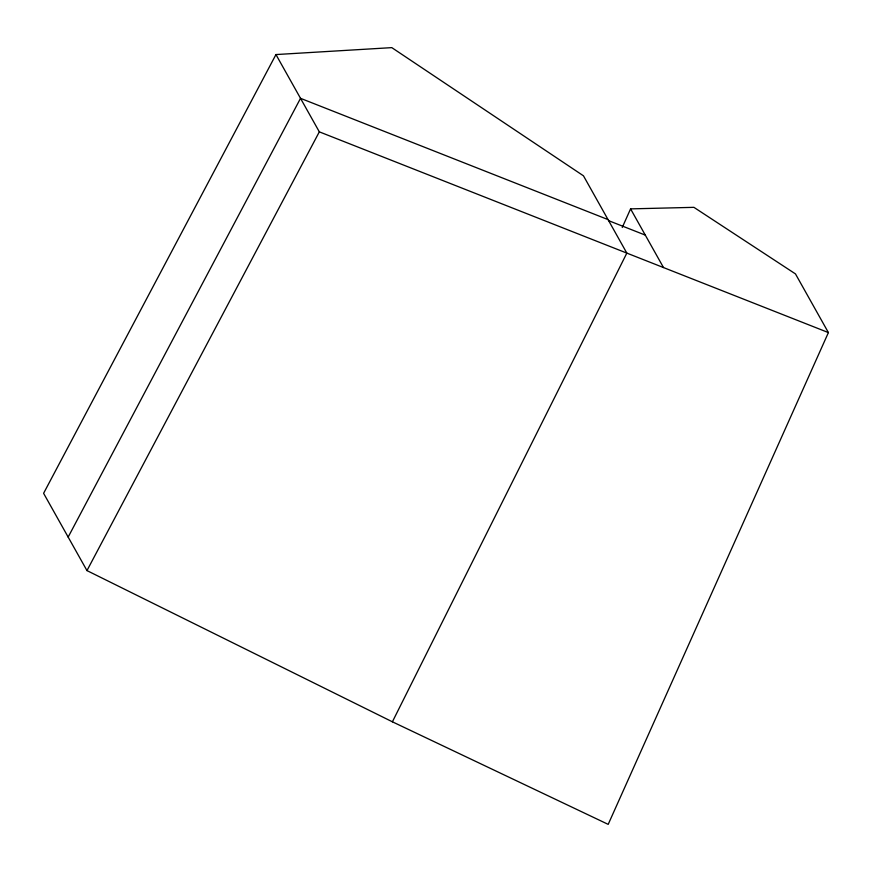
<?xml version="1.0" encoding="UTF-8"?>
<svg xmlns="http://www.w3.org/2000/svg" width="872" height="872" viewBox="0 0 872 872"><rect width="100%" height="100%" fill="white"/><g stroke="black" fill="none" stroke-linecap="round" stroke-linejoin="round"><path stroke-width="1.31" d="M622.259 227.472L630.576 208.877L693.916 207.34L795.471 273.906L828.4 332.581L608.198 824.367L392.389 721.809L86.971 570.593L43.6 493.312L275.955 54.565L391.8 47.633L583.466 175.817L626.837 253.098L392.389 721.809M68.158 537.087L300.524 98.329L608.035 219.591M86.971 570.593L319.326 131.846L275.955 54.565M608.634 220.66L645.302 235.113M319.326 131.846L828.4 332.581M630.576 208.877L663.505 267.562"/></g></svg>
